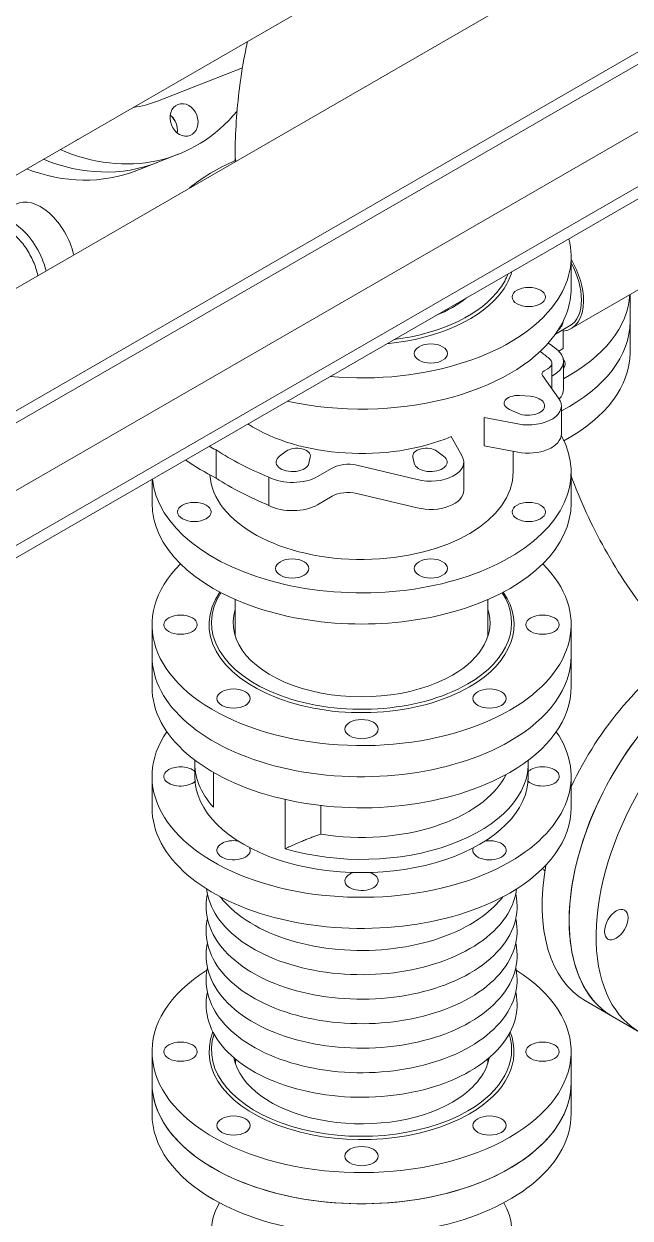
# Model space of a CAD drawing. Header units: millimetres. Extents: x -312439 to 477422, y -331570 to 212570.
# Drawn here: x 351384 to 351879, y 65446 to 66420 of the extents above; entities that cross this region are included whole.
import ezdxf

# ---------------------------------------------------------------- set-up
doc = ezdxf.new("R2010")
doc.units = ezdxf.units.MM

msp = doc.modelspace()

# ---------------------------------------------------------------- linework, layer by layer
at = {"color": 0, "linetype": 'Continuous', "lineweight": 0, "extrusion": (-5.55112e-17, 0.816497, 0.57735)}
for p, q in [((351192.815, 66190.227), (353710.037, 67643.545)), ((351493.236, 66357.336), (351562.582, 66384.489)), ((351476.501, 66300.796), (351510.207, 66313.994)), ((351556.654, 66308.009), (351556.654, 66313.822)), ((351830.602, 66204.782), (351830.602, 66230.185)), ((351830.604, 66171.851), (351902.863, 66213.57)), ((351878.642, 66199.586), (351878.642, 66152.207)), ((351829.379, 66173.973), (351817.767, 66167.269)), ((351824.091, 66155.475), (351824.091, 66170.919)), ((351820.608, 66153.464), (351824.091, 66155.475)), ((351814.863, 66143.576), (351814.863, 66122.787)), ((351824.367, 66122.247), (351824.367, 66145.25)), ((351820.4, 66115.029), (351807.244, 66133.463)), ((351808.576, 66137.31), (351811.634, 66139.075)), ((351788.391, 66117.144), (351797.178, 66116.518)), ((351787.239, 66102.665), (351780.259, 66105.81)), ((351822.641, 66108.798), (351822.641, 66085.795)), ((351759.637, 66099.148), (351787.038, 66093.932)), ((351759.637, 66076.145), (351759.637, 66099.148)), ((351732.693, 66083.592), (351741.728, 66067.772)), ((351541.068, 66049.762), (351541.068, 66072.765)), ((351787.038, 66070.929), (351759.637, 66076.145)), ((351592.857, 66067.656), (351598.304, 66071.686)), ((351617.936, 66066.991), (351616.852, 66061.917)), ((351702.606, 66061.917), (351701.522, 66066.991)), ((351721.154, 66071.686), (351726.601, 66067.656)), ((351743.091, 66039.867), (351743.091, 66062.87)), ((351783.444, 66054.763), (351783.444, 66071.613)), ((351635.758, 66057.962), (351623.869, 66051.098)), ((351705.186, 66048.51), (351655.749, 66060.269)), ((351830.602, 66054.763), (351830.602, 66029.359)), ((351488.855, 66048.838), (351488.855, 66029.359)), ((351584.207, 66027.483), (351584.207, 66050.486)), ((351635.758, 66034.959), (351623.869, 66028.095)), ((351705.186, 66025.507), (351655.749, 66037.266)), ((351556.654, 65921.045), (351556.654, 65950.676)), ((351762.804, 65921.045), (351762.804, 65950.676)), ((351488.855, 65879.34), (351488.855, 65930.147)), ((351830.602, 65879.34), (351830.602, 65930.147)), ((351523.765, 65817.146), (351523.765, 65806.331)), ((351538.862, 65809.605), (351538.862, 65781.195)), ((351795.693, 65817.146), (351795.693, 65806.331)), ((351488.855, 65780.928), (351488.855, 65806.331)), ((351830.602, 65780.928), (351830.602, 65806.331)), ((351597.461, 65787.47), (351597.461, 65747.363)), ((351626.405, 65759.254), (351626.405, 65782.581)), ((351886.373, 65597.7), (351842.374, 65623.103)), ((351488.855, 65581.703), (351488.855, 65530.896)), ((351556.837, 65572.027), (351556.837, 65575.776)), ((351762.621, 65572.027), (351762.621, 65575.776)), ((351830.602, 65581.703), (351830.602, 65530.896))]:
    msp.add_line(p, q, dxfattribs=at)
at = {"color": 3, "linetype": 'Continuous', "lineweight": 0, "extrusion": (-5.55112e-17, 0.816497, 0.57735)}
for p, q in [((349672.139, 65219.984), (352792.291, 67021.405)), ((349758.753, 65169.978), (352878.905, 66971.398)), ((349767.414, 65164.977), (352878.905, 66961.397)), ((350448.155, 65502.996), (352839.928, 66883.887)), ((350448.155, 65457.991), (352878.905, 66861.384)), ((350448.155, 65447.99), (352878.905, 66851.383))]:
    msp.add_line(p, q, dxfattribs=at)
at = {"color": 0, "linetype": 'Continuous', "lineweight": 0}
for centre, major_axis, ratio, start_param, end_param in [((351447.905, 66473.105), (-45.33, 115.769), 0.8133896, 2.9408554, 3.1415927), ((351447.905, 66473.105), (-62.301, 159.111), 0.8133896, 2.4547659, 3.568342), ((351498.14, 66335.453), (4.957, -12.66), 0.8133896, 1.6934346, 2.1832008), ((351498.14, 66335.453), (-4.957, 12.66), 0.8133896, 4.0999845, 5.3247935), ((351498.14, 66335.453), (4.957, -12.66), 0.8133896, 0.9583918, 1.6934346), ((351421.543, 66337.828), (-4.957, 12.66), 0.8133896, 3.1540604, 3.3744015), ((351431.053, 66466.506), (62.301, -159.111), 0.8133896, 5.6186012, 6.2831853), ((351431.053, 66466.506), (-62.301, 159.111), 0.8133896, 2.4770085, 3.1415927), ((351659.729, 66230.185), (170.874, 0), 0.5773503, 2.2183358, 2.5333194), ((351659.729, 66313.822), (-103.075, 0), 0.5773503, 0, 0.0934532), ((351414.2, 66459.907), (62.301, -159.111), 0.8133896, 5.6413481, 6.2831853), ((351397.921, 66238.733), (19.905, -34.476), 0.5773503, 1.06258, 3.1415927), ((351374.277, 66225.083), (-20.861, 36.133), 0.5773503, 4.2295428, 6.2831853), ((351659.729, 66230.185), (170.874, 0), 0.5773503, 5.8904862, 6.4341683), ((351806.106, 66214.283), (24.498, -42.432), 0.5773503, 0.7853982, 1.5708486), ((351806.106, 66214.283), (-23.273, 40.31), 0.5773503, 3.9269908, 4.658325), ((351659.729, 66231.785), (122.368, 0), 0.5773503, 5.8904862, 6.0645017), ((351659.729, 66230.185), (124.327, 0), 0.5773503, 5.8904862, 6.1165329), ((351659.729, 66230.185), (124.327, 0), 0.5773503, 4.8790414, 5.8904862), ((351659.729, 66231.785), (122.368, 0), 0.5773503, 4.9310726, 5.8904862), ((351659.729, 66204.782), (170.874, 0), 0.5773503, 5.8904862, 6.2831853), ((351707.769, 66203.014), (-170.874, 0), 0.5773503, 2.3217892, 3.1062161), ((351659.729, 66230.185), (170.874, 0), 0.5773503, 4.561406, 5.8904862), ((351659.729, 66231.785), (104.729, 0), 0.5773503, 5.3288322, 5.666742), ((351806.106, 66214.283), (24.498, -42.432), 0.5773503, 6.0435971, 7.0685835), ((351806.106, 66214.283), (-23.273, 40.31), 0.5773503, 3.1415927, 3.9269908), ((351795.557, 66179.254), (28.81, 0), 0.5773503, 5.7130542, 6.2239078), ((351707.769, 66177.61), (-170.874, 0), 0.5773503, 2.3080579, 3.1415927), ((351659.729, 66204.782), (170.874, 0), 0.5773503, 4.3501332, 5.8904862), ((351390.284, 65974.816), (517.446, 0), 0.5773503, 0.6158462, 0.6398435), ((351410.282, 65968.752), (520.583, 0), 0.5773503, 0.6741592, 0.6895054), ((351795.557, 66145.25), (28.81, 0), 0.5773503, 5.4467454, 7.0156557), ((351707.769, 66152.207), (-170.874, 0), 0.5773503, 2.3250516, 3.1415927), ((351803.839, 66143.576), (11.024, 0), 0.5773503, 5.4977871, 6.925226), ((351812.138, 66142.756), (-13.596, 0), 0.5773503, 2.6892311, 3.6026185), ((351812.907, 66134.81), (-6.125, 0), 0.5773503, 5.4977871, 6.673973), ((351795.557, 66122.247), (28.81, 0), 0.5773503, 5.7869852, 6.2831853), ((351787.041, 66110.827), (-11.024, 0), 0.5773503, 4.5896219, 7.191349), ((351795.528, 66108.798), (27.112, 0), 0.5773503, 4.3938817, 6.6926019), ((351795.528, 66108.798), (13.474, 0), 0.5773503, 4.0497563, 7.7312146), ((351659.729, 66141.274), (-123.715, 0), 0.5773503, 0.7238005, 2.2015749), ((351659.729, 66054.763), (-170.874, 0), 0.5773503, 0.0583848, 3.4494503), ((351795.528, 66085.795), (27.112, 0), 0.5773503, 4.3938817, 6.2831853), ((351714.875, 66184.945), (-260.694, 0), 0.5773503, 0.8117788, 0.8410176), ((351735.37, 66173.112), (-260.694, 0), 0.5773503, 0.7297787, 0.9522566), ((351606.995, 66067.77), (11.024, 0), 0.5773503, 6.1604182, 8.7621453), ((351712.463, 66067.77), (11.024, 0), 0.5773503, 0.6626311, 3.2643581), ((351714.875, 66161.942), (-260.694, 0), 0.5773503, 0.7036167, 0.8410176), ((351603.479, 66062.87), (-13.474, 0), 0.5773503, 5.6205526, 9.3020109), ((351715.979, 66062.87), (-13.474, 0), 0.5773503, 0.1227655, 3.8042237), ((351715.979, 66062.87), (-27.112, 0), 0.5773503, 1.1613797, 3.4601), ((351659.729, 66054.763), (-123.715, 0), 0.5773503, 0.0330046, 3.1415927), ((351648.75, 66050.461), (-18.373, 0), 0.5773503, 4.3216013, 5.4977871), ((351735.37, 66150.109), (-260.694, 0), 0.5773503, 0.7297787, 0.9522566), ((351603.479, 66062.87), (-28.836, 0), 0.5773503, 0.8388235, 2.3561945), ((351648.75, 66027.458), (-18.373, 0), 0.5773503, 4.3216013, 5.4977871), ((351715.979, 66039.867), (-27.112, 0), 0.5773503, 1.1613797, 3.1415927), ((351659.729, 66029.359), (-170.874, 0), 0.5773503, 0, 3.1415927), ((351603.479, 66039.867), (-28.836, 0), 0.5773503, 0.8388235, 2.3561945), ((351659.729, 65930.147), (-170.874, 0), 0.5773503, 5.7563139, 8.6393798), ((351659.729, 65930.147), (-170.874, 0), 0.5773503, 2.3561945, 3.668464), ((351659.729, 65930.147), (124.327, 0), 0.5773503, 2.763109, 5.4977871), ((351659.729, 65931.747), (122.368, 0), 0.5773503, 2.7871538, 5.4977871), ((351659.729, 65931.747), (122.368, 0), 0.5773503, 5.4977871, 6.6376241), ((351659.729, 65930.147), (124.327, 0), 0.5773503, 5.4977871, 6.661669), ((351659.729, 65931.747), (104.729, 0), 0.5773503, 2.9636533, 5.4977871), ((351659.729, 65931.747), (104.729, 0), 0.5773503, 5.4977871, 6.4611246), ((351949.81, 65758.382), (-85.437, -147.981), 0.5773503, 3.1415927, 6.2831853), ((351971.81, 65745.681), (-85.437, -147.981), 0.5773503, 2.4008806, 7.0238973), ((351927.81, 65771.084), (-85.437, -147.981), 0.5773503, 3.9269908, 4.8618712), ((351659.729, 65904.744), (170.874, 0), 0.5773503, 3.1415927, 5.4977871), ((351659.729, 65904.744), (170.874, 0), 0.5773503, 5.4977871, 6.2831853), ((351949.81, 65758.382), (85.437, 147.981), 0.5773503, 0.7853982, 3.1415927), ((351659.729, 65879.34), (170.874, 0), 0.5773503, 3.1415927, 5.4977871), ((351659.729, 65879.34), (170.874, 0), 0.5773503, 5.4977871, 6.2831853), ((351659.729, 65806.331), (170.874, 0), 0.5773503, 2.7625544, 5.4977871), ((351659.729, 65806.331), (170.874, 0), 0.5773503, 5.4977871, 6.6622236), ((351659.729, 65817.146), (-135.964, 0), 0.5773503, 6.2526983, 6.7589009), ((351659.729, 65817.146), (-135.964, 0), 0.5773503, 1.0950808, 3.1720797), ((351512.128, 65806.331), (13.596, 0), 0.5773503, 2.3561945, 5.7639057), ((351512.128, 65806.331), (13.596, 0), 0.5773503, 0.543593, 2.3561945), ((351807.329, 65806.331), (13.596, 0), 0.5773503, 3.6608723, 8.6393798), ((351807.329, 65806.331), (13.596, 0), 0.5773503, 2.3561945, 2.5979996), ((351659.729, 65806.331), (-135.964, 0), 0.5773503, 0, 3.1415927), ((351659.729, 65827.306), (-122.49, 0), 0.5773503, 1.2952655, 2.8630201), ((351659.729, 65780.928), (-170.874, 0), 0.5773503, 0, 2.3561945), ((351659.729, 65780.928), (-170.874, 0), 0.5773503, 2.3561945, 3.1415927), ((351555.36, 65746.074), (13.596, 0), 0.5773503, 2.3561945, 6.5493038), ((351555.36, 65746.074), (13.596, 0), 0.5773503, 1.3046778, 2.3561945), ((351764.098, 65746.074), (13.596, 0), 0.5773503, 2.8754741, 8.1201002), ((351927.81, 65771.084), (-85.437, -147.981), 0.5773503, 5.2745215, 6.2831853), ((351659.729, 65721.114), (13.596, 0), 0.5773503, 2.3561945, 7.334702), ((351659.729, 65721.114), (13.596, 0), 0.5773503, 2.090076, 2.3561945), ((351659.729, 65581.703), (-170.874, 0), 0.5773503, 5.5424733, 8.6393798), ((351659.729, 65581.703), (-170.874, 0), 0.5773503, 2.3561945, 3.8823047), ((351659.729, 65581.703), (-124.327, 0), 0.5773503, 6.0571064, 8.6393798), ((351659.729, 65583.303), (122.368, 0), 0.5773503, 2.9580887, 5.4977871), ((351659.729, 65583.303), (122.368, 0), 0.5773503, 5.4977871, 6.4666893), ((351659.729, 65581.703), (-124.327, 0), 0.5773503, 2.3561945, 3.3676716), ((351659.729, 65583.303), (104.729, 0), 0.5773503, 3.2490788, 5.4977871), ((351659.729, 65583.303), (104.729, 0), 0.5773503, 5.4977871, 6.1756992), ((351659.729, 65556.3), (170.874, 0), 0.5773503, 3.1415927, 5.4977871), ((351659.729, 65556.3), (-170.874, 0), 0.5773503, 0, 0.7853982), ((351659.729, 65556.3), (-170.874, 0), 0.5773503, 0.7853982, 3.1415927), ((351659.729, 65556.3), (170.874, 0), 0.5773503, 5.4977871, 6.2831853), ((351659.729, 65530.896), (170.874, 0), 0.5773503, 3.1415927, 3.9269908), ((351659.729, 65530.896), (170.874, 0), 0.5773503, 3.9269908, 6.2831853), ((351659.729, 65435.584), (-122.49, 0), 0.5773503, 5.9543859, 8.6393798), ((351659.729, 65435.584), (-122.49, 0), 0.5773503, 2.3561945, 3.4703921)]:
    msp.add_ellipse(centre, major_axis=major_axis, ratio=ratio, start_param=start_param, end_param=end_param, dxfattribs=at)
for centre, major_axis, ratio in [((351514.993, 66342.052), (-4.957, 12.66), 0.8133896), ((351796.094, 66197.574), (13.596, 0), 0.5773503), ((351716.213, 66151.454), (13.596, 0), 0.5773503), ((351523.364, 66022.151), (-13.596, 0), 0.5773503), ((351796.094, 66022.151), (-13.596, 0), 0.5773503), ((351603.245, 65976.032), (-13.596, 0), 0.5773503), ((351716.213, 65976.032), (-13.596, 0), 0.5773503), ((351512.128, 65930.147), (-13.596, 0), 0.5773503), ((351807.329, 65930.147), (-13.596, 0), 0.5773503), ((351555.36, 65869.889), (-13.596, 0), 0.5773503), ((351764.098, 65869.889), (-13.596, 0), 0.5773503), ((351659.729, 65844.93), (-13.596, 0), 0.5773503), ((351867.441, 65685.423), (-6.798, -11.775), 0.5773503), ((351512.128, 65581.703), (-13.596, 0), 0.5773503), ((351807.329, 65581.703), (-13.596, 0), 0.5773503), ((351555.36, 65521.445), (-13.596, 0), 0.5773503), ((351764.098, 65521.445), (-13.596, 0), 0.5773503), ((351659.729, 65496.486), (-13.596, 0), 0.5773503)]:
    msp.add_ellipse(centre, major_axis=major_axis, ratio=ratio, dxfattribs=at)
for points, knots in [([(351566.587, 66406.024), (351563.933, 66393.299), (351561.782, 66380.569), (351557.867, 66349.762), (351556.654, 66331.716), (351556.654, 66313.822)], [2.87434417, 2.87434417, 2.87434417, 2.87434417, 2.98451302, 2.98451302, 3.14159265, 3.14159265, 3.14159265, 3.14159265]), ([(351361.279, 66257.234), (351364.044, 66256.585), (351366.966, 66255.339), (351372.793, 66251.771), (351375.696, 66249.456), (351381.2, 66243.98), (351383.799, 66240.819), (351388.424, 66233.967), (351390.449, 66230.278), (351393.712, 66222.753), (351394.951, 66218.918), (351395.743, 66215.176), (351395.75, 66215.145), (351395.756, 66215.115)], [1.2825342, 1.2825342, 1.2825342, 1.2825342, 1.6011159, 1.6011159, 1.9178106, 1.9178106, 2.2350083, 2.2350083, 2.5526072, 2.5526072, 2.8701497, 2.8701497, 2.8727534, 2.8727534, 2.8727534, 2.8727534]), ([(351830.602, 66051.509), (351830.993, 66050.445), (351831.39, 66049.379), (351839.395, 66028.137), (351849.027, 66007.694), (351871.586, 65968.262), (351884.557, 65949.301), (351905.784, 65923.097), (351913.438, 65914.49), (351921.175, 65906.56)], [0.49328515, 0.49328515, 0.49328515, 0.49328515, 0.50760913, 0.50760913, 0.77855804, 0.77855804, 1.053397, 1.053397, 1.20100199, 1.20100199, 1.20100199, 1.20100199]), ([(351533.305, 65714.558), (351533.79, 65710.687), (351534.762, 65706.854), (351539.168, 65695.345), (351544.122, 65688.016), (351557.674, 65674.354), (351566.501, 65668.106), (351587.04, 65657.548), (351598.796, 65653.272), (351623.915, 65647.154), (351637.267, 65645.305), (351664.245, 65644.18), (351677.865, 65644.895), (351704.069, 65648.824), (351716.649, 65652.037), (351739.559, 65660.714), (351749.879, 65666.183), (351767.14, 65678.961), (351774.096, 65686.272), (351782.792, 65700.682), (351785.275, 65707.552), (351786.153, 65714.558)], [2.4283731, 2.4283731, 2.4283731, 2.4283731, 2.5737204, 2.5737204, 2.8762787, 2.8762787, 3.1995214, 3.1995214, 3.527763, 3.527763, 3.8548309, 3.8548309, 4.1810229, 4.1810229, 4.5075647, 4.5075647, 4.835429, 4.835429, 5.1625333, 5.1625333, 5.4256085, 5.4256085, 5.4256085, 5.4256085]), ([(351534.028, 65710.342), (351533.747, 65709.054), (351533.521, 65707.76), (351532.311, 65698.638), (351533.301, 65690.669), (351539.168, 65675.342), (351544.122, 65668.013), (351557.674, 65654.351), (351566.501, 65648.103), (351587.04, 65637.545), (351598.796, 65633.269), (351623.915, 65627.151), (351637.267, 65625.303), (351664.245, 65624.177), (351677.865, 65624.893), (351704.069, 65628.821), (351716.649, 65632.034), (351739.559, 65640.711), (351749.879, 65646.18), (351767.14, 65658.958), (351774.096, 65666.269), (351783.514, 65681.876), (351786.142, 65690.133), (351786.636, 65702.447), (351786.283, 65706.426), (351785.43, 65710.342)], [2.2310237, 2.2310237, 2.2310237, 2.2310237, 2.2798116, 2.2798116, 2.5737204, 2.5737204, 2.8762787, 2.8762787, 3.1995214, 3.1995214, 3.527763, 3.527763, 3.8548309, 3.8548309, 4.1810229, 4.1810229, 4.5075647, 4.5075647, 4.835429, 4.835429, 5.1625333, 5.1625333, 5.4745897, 5.4745897, 5.6229579, 5.6229579, 5.6229579, 5.6229579]), ([(351544.533, 65708.063), (351546.355, 65705.7), (351548.37, 65703.409), (351557.576, 65694.126), (351566.417, 65687.869), (351586.985, 65677.294), (351598.759, 65673.013), (351623.913, 65666.888), (351637.282, 65665.039), (351664.292, 65663.917), (351677.926, 65664.636), (351704.159, 65668.576), (351716.752, 65671.797), (351739.687, 65680.495), (351750.019, 65685.977), (351765.068, 65697.136), (351770.551, 65702.392), (351774.925, 65708.063)], [2.7750585, 2.7750585, 2.7750585, 2.7750585, 2.8761769, 2.8761769, 3.199469, 3.199469, 3.5278984, 3.5278984, 3.855131, 3.855131, 4.1814683, 4.1814683, 4.5081649, 4.5081649, 4.8362139, 4.8362139, 5.0789232, 5.0789232, 5.0789232, 5.0789232]), ([(351534.028, 65690.339), (351533.747, 65689.052), (351533.521, 65687.758), (351532.311, 65678.635), (351533.301, 65670.666), (351539.168, 65655.34), (351544.122, 65648.011), (351557.674, 65634.349), (351566.501, 65628.101), (351587.04, 65617.543), (351598.796, 65613.267), (351623.915, 65607.149), (351637.267, 65605.3), (351664.245, 65604.174), (351677.865, 65604.89), (351704.069, 65608.819), (351716.649, 65612.032), (351739.559, 65620.709), (351749.879, 65626.178), (351767.14, 65638.956), (351774.096, 65646.267), (351783.514, 65661.873), (351786.142, 65670.131), (351786.636, 65682.444), (351786.283, 65686.424), (351785.43, 65690.339)], [2.2310237, 2.2310237, 2.2310237, 2.2310237, 2.2798116, 2.2798116, 2.5737204, 2.5737204, 2.8762787, 2.8762787, 3.1995214, 3.1995214, 3.527763, 3.527763, 3.8548309, 3.8548309, 4.1810229, 4.1810229, 4.5075647, 4.5075647, 4.835429, 4.835429, 5.1625333, 5.1625333, 5.4745897, 5.4745897, 5.6229579, 5.6229579, 5.6229579, 5.6229579]), ([(351534.028, 65670.337), (351533.747, 65669.049), (351533.521, 65667.755), (351532.311, 65658.633), (351533.301, 65650.663), (351539.168, 65635.337), (351544.122, 65628.008), (351557.674, 65614.346), (351566.501, 65608.098), (351587.04, 65597.54), (351598.796, 65593.264), (351623.915, 65587.146), (351637.267, 65585.298), (351664.245, 65584.172), (351677.865, 65584.888), (351704.069, 65588.816), (351716.649, 65592.029), (351739.559, 65600.706), (351749.879, 65606.175), (351767.14, 65618.953), (351774.096, 65626.264), (351783.514, 65641.871), (351786.142, 65650.128), (351786.636, 65662.442), (351786.283, 65666.421), (351785.43, 65670.337)], [2.2310237, 2.2310237, 2.2310237, 2.2310237, 2.2798116, 2.2798116, 2.5737204, 2.5737204, 2.8762787, 2.8762787, 3.1995214, 3.1995214, 3.527763, 3.527763, 3.8548309, 3.8548309, 4.1810229, 4.1810229, 4.5075647, 4.5075647, 4.835429, 4.835429, 5.1625333, 5.1625333, 5.4745897, 5.4745897, 5.6229579, 5.6229579, 5.6229579, 5.6229579]), ([(351534.028, 65650.334), (351533.747, 65649.047), (351533.521, 65647.752), (351532.311, 65638.63), (351533.301, 65630.661), (351539.168, 65615.335), (351544.122, 65608.006), (351557.674, 65594.344), (351566.501, 65588.096), (351587.04, 65577.538), (351598.796, 65573.262), (351623.915, 65567.144), (351637.267, 65565.295), (351664.245, 65564.169), (351677.865, 65564.885), (351704.069, 65568.814), (351716.649, 65572.027), (351739.559, 65580.704), (351749.879, 65586.173), (351767.14, 65598.95), (351774.096, 65606.262), (351783.514, 65621.868), (351786.142, 65630.126), (351786.636, 65642.439), (351786.283, 65646.419), (351785.43, 65650.334)], [2.2310237, 2.2310237, 2.2310237, 2.2310237, 2.2798116, 2.2798116, 2.5737204, 2.5737204, 2.8762787, 2.8762787, 3.1995214, 3.1995214, 3.527763, 3.527763, 3.8548309, 3.8548309, 4.1810229, 4.1810229, 4.5075647, 4.5075647, 4.835429, 4.835429, 5.1625333, 5.1625333, 5.4745897, 5.4745897, 5.6229579, 5.6229579, 5.6229579, 5.6229579]), ([(351534.028, 65630.332), (351533.747, 65629.044), (351533.521, 65627.75), (351532.311, 65618.628), (351533.301, 65610.658), (351539.168, 65595.332), (351544.122, 65588.003), (351557.674, 65574.341), (351566.501, 65568.093), (351587.04, 65557.535), (351598.796, 65553.259), (351623.915, 65547.141), (351637.267, 65545.293), (351664.245, 65544.167), (351677.865, 65544.883), (351704.069, 65548.811), (351716.649, 65552.024), (351739.559, 65560.701), (351749.879, 65566.17), (351767.14, 65578.948), (351774.096, 65586.259), (351783.514, 65601.866), (351786.142, 65610.123), (351786.636, 65622.437), (351786.283, 65626.416), (351785.43, 65630.332)], [2.2310237, 2.2310237, 2.2310237, 2.2310237, 2.2798116, 2.2798116, 2.5737204, 2.5737204, 2.8762787, 2.8762787, 3.1995214, 3.1995214, 3.527763, 3.527763, 3.8548309, 3.8548309, 4.1810229, 4.1810229, 4.5075647, 4.5075647, 4.835429, 4.835429, 5.1625333, 5.1625333, 5.4745897, 5.4745897, 5.6229579, 5.6229579, 5.6229579, 5.6229579])]:
    msp.add_open_spline(points, degree=3, knots=knots, dxfattribs=at)
msp.add_rational_spline([(351597.461, 65747.363), (351612.687, 65754.589), (351626.405, 65759.254)], [1, 1.00639877115, 1], degree=2, dxfattribs=at)
msp.add_open_spline([(351807.156, 65731.051), (351807.841, 65730.462), (351808.527, 65729.875), (351809.214, 65729.29)], degree=3, dxfattribs=at)

doc.saveas('drawing.dxf')
